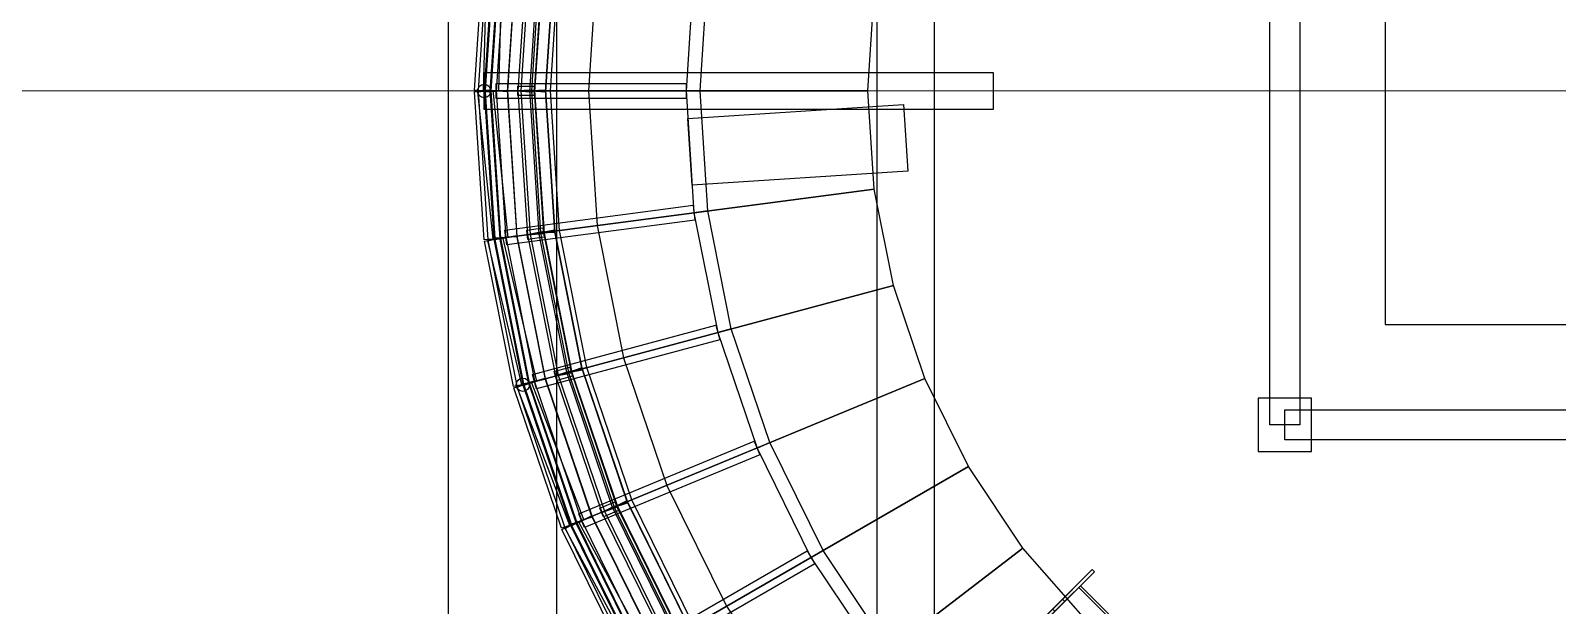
# Model space of a CAD drawing. Header units: millimetres. Extents: x -52000 to 48850, y -48850 to 51750.
# Drawn here: x -9519 to -366, y -3082 to 362 of the extents above; entities that cross this region are included whole.
import ezdxf

# ---------------------------------------------------------------- set-up
doc = ezdxf.new("R2010")
doc.units = ezdxf.units.MM
for name, color, linetype, lineweight in [('D-BMK-AXIS', 7, 'Continuous', 13), ('D-STR-CORE', 7, 'Continuous', 25), ('D-STR-DECK', 7, 'Continuous', 25), ('D-STR-STRC', 7, 'Continuous', 25)]:
    doc.layers.add(name, color=color, linetype=linetype, lineweight=lineweight)

msp = doc.modelspace()

# ---------------------------------------------------------------- linework, layer by layer
at = {"layer": 'D-BMK-AXIS'}
msp.add_line((-52000, 0), (43500, 0), dxfattribs=at)
at = {"layer": 'D-STR-CORE'}
for points in [[(-1910, 2000), (-1910, -2000), (-2090, -2000), (-2090, 2000)], [(-1910, 2000), (-1910, -2000), (-2090, -2000), (-2090, 2000)], [(-1910, 2000), (-1910, -2000), (-2090, -2000), (-2090, 2000)], [(-1910, 2000), (-1910, -2000), (-2090, -2000), (-2090, 2000)], [(-1910, 2000), (-1910, -2000), (-2090, -2000), (-2090, 2000)], [(-1910, 2000), (-1910, -2000), (-2090, -2000), (-2090, 2000)], [(-1910, 2000), (-1910, -2000), (-2090, -2000), (-2090, 2000)], [(-1910, 2000), (-1910, -2000), (-2090, -2000), (-2090, 2000)], [(-1910, 2000), (-1910, -2000), (-2090, -2000), (-2090, 2000)], [(-1910, 2000), (-1910, -2000), (-2090, -2000), (-2090, 2000)], [(-1910, 2000), (-1910, -2000), (-2090, -2000), (-2090, 2000)], [(-1400, -1400), (1400, -1400), (1400, 1400), (-1400, 1400)], [(-1400, -1400), (1400, -1400), (1400, 1400), (-1400, 1400)], [(-2160, -2160), (-1840, -2160), (-1840, -1840), (-2160, -1840)], [(-2000, -1910), (2000, -1910), (2000, -2090), (-2000, -2090)], [(-2000, -1910), (2000, -1910), (2000, -2090), (-2000, -2090)], [(-2000, -1910), (2000, -1910), (2000, -2090), (-2000, -2090)], [(-2000, -1910), (2000, -1910), (2000, -2090), (-2000, -2090)], [(-2000, -1910), (2000, -1910), (2000, -2090), (-2000, -2090)], [(-2000, -1910), (2000, -1910), (2000, -2090), (-2000, -2090)], [(-2000, -1910), (2000, -1910), (2000, -2090), (-2000, -2090)], [(-2000, -1910), (2000, -1910), (2000, -2090), (-2000, -2090)], [(-2000, -1910), (2000, -1910), (2000, -2090), (-2000, -2090)], [(-2000, -1910), (2000, -1910), (2000, -2090), (-2000, -2090)], [(-2000, -1910), (2000, -1910), (2000, -2090), (-2000, -2090)]]:
    msp.add_lwpolyline(points, close=True, dxfattribs=at)
at = {"layer": 'D-STR-DECK'}
for points in [[(-4103.5, 4273.5), (-4103.5, -4273.5), (-4443.5, -4273.5), (-4443.5, 4273.5)], [(-6669.5, 882.3), (-6727.6, -4.3), (-6857.4, 4.3), (-6799.3, 890.9)], [(-6706.9, 885.3), (-6765.1, -2.3), (-6834.9, 2.3), (-6776.8, 889.9)], [(-6706.9, 885.3), (-6765.1, -2.3), (-6834.9, 2.3), (-6776.8, 889.9)], [(-6689.4, 885.3), (-6715, -1.3), (-6805, 1.3), (-6779.4, 887.9)], [(-4461.5, 587.4), (-6741.8, 887.6), (-6800, 0), (-4500, 0)], [(-6605.1, 873.9), (-6662.6, -4.3), (-6792.4, 4.3), (-6734.8, 882.4)], [(-6702.2, 882.4), (-6760, 0), (-6658.6, 0), (-6601.6, 869.1)], [(-6541.1, 861.1), (-6597.5, 0), (-6498.5, 0), (-6442.9, 848.2)], [(-6541.1, 861.1), (-6597.5, 0), (-6498.5, 0), (-6442.9, 848.2)], [(-6541.1, 861.1), (-6597.5, 0), (-6526.6, -4.6), (-6470.2, 856.5)], [(-6524, 858.9), (-6580.3, 0), (-6495.4, -5.6), (-6439.2, 853.3)], [(-6461.5, 850.7), (-6517.2, 0), (-6432.4, -5.6), (-6376.7, 845.1)], [(-6444.4, 848.4), (-6500, 0), (-6402.5, 0), (-6347.7, 835.7)], [(-6444.4, 848.4), (-6500, 0), (-6430.1, -4.6), (-6374.5, 843.8)], [(-5542.2, 729.6), (-5590, 0), (-5506.1, 0), (-5459, 718.7)], [(-3749, -110), (-6800, -110), (-6800, 110), (-3749, 110)], [(-6727.6, 4.3), (-6669.5, -882.3), (-6799.3, -890.9), (-6857.4, -4.3)], [(-6747.7, 4.6), (-6657.4, -877.8), (-6746.9, -886.9), (-6837.3, -4.6)], [(-6765.1, 2.3), (-6706.9, -885.3), (-6776.8, -889.9), (-6834.9, -2.3)], [(-6765.1, 2.3), (-6706.9, -885.3), (-6776.8, -889.9), (-6834.9, -2.3)], [(-4500, 0), (-6800, 0), (-6741.8, -887.6), (-4461.5, -587.4)], [(-6662.6, 4.3), (-6605.1, -873.9), (-6734.8, -882.4), (-6792.4, -4.3)], [(-6760, 0), (-6702.2, -882.4), (-6601.6, -869.1), (-6658.6, 0)], [(-5590, -45), (-6727.5, -45), (-6727.5, 45), (-5590, 45)], [(-6500, -28), (-6597.5, -28), (-6597.5, 28), (-6500, 28)], [(-6597.5, 0), (-6541.1, -861.1), (-6470.2, -856.5), (-6526.6, 4.6)], [(-6597.5, 0), (-6541.1, -861.1), (-6442.9, -848.2), (-6498.5, 0)], [(-6597.5, 0), (-6541.1, -861.1), (-6442.9, -848.2), (-6498.5, 0)], [(-6580.3, 0), (-6524, -858.9), (-6439.2, -853.3), (-6495.4, 5.6)], [(-6517.2, 0), (-6461.5, -850.7), (-6376.7, -845.1), (-6432.4, 5.6)], [(-6500, 0), (-6444.4, -848.4), (-6374.5, -843.8), (-6430.1, 4.6)], [(-6500, 0), (-6444.4, -848.4), (-6347.7, -835.7), (-6402.5, 0)], [(-5590, 0), (-5542.2, -729.6), (-5459, -718.7), (-5506.1, 0)], [(-4260.4, -479.7), (-5553, -564.4), (-5579.2, -165.2), (-4286.5, -80.5)], [(-4461.5, -587.4), (-6741.8, -887.6), (-6568.3, -1760), (-4346.7, -1164.7)], [(-5536.3, -774.3), (-6664.1, -922.7), (-6675.8, -833.5), (-5548.1, -685)], [(-5542.2, -729.6), (-5399.5, -1446.8), (-5318.5, -1425.1), (-5459, -718.7)], [(-6440.7, -876.2), (-6537.4, -888.9), (-6544.7, -833.4), (-6448, -820.7)], [(-6670.6, -873.9), (-6497.3, -1745.3), (-6624.8, -1770.7), (-6798.1, -899.3)], [(-6690.6, -876.2), (-6485.9, -1739.2), (-6573.4, -1760), (-6778.2, -897)], [(-6707.5, -880.7), (-6534, -1753.1), (-6602.6, -1766.8), (-6776.2, -894.4)], [(-6707.5, -880.7), (-6534, -1753.1), (-6602.6, -1766.8), (-6776.2, -894.4)], [(-6606.2, -865.4), (-6434.5, -1728.5), (-6562, -1753.9), (-6733.7, -890.8)], [(-6702.2, -882.4), (-6529.7, -1749.6), (-6431.7, -1723.4), (-6601.6, -869.1)], [(-6541.1, -861.1), (-6372.7, -1707.6), (-6303, -1693.7), (-6471.4, -847.3)], [(-6541.1, -861.1), (-6372.7, -1707.6), (-6277.1, -1681.9), (-6442.9, -848.2)], [(-6541.1, -861.1), (-6372.7, -1707.6), (-6277.1, -1681.9), (-6442.9, -848.2)], [(-6524, -858.9), (-6356.1, -1703.1), (-6272.7, -1686.5), (-6440.6, -842.3)], [(-6461.5, -850.7), (-6295.2, -1686.8), (-6211.8, -1670.2), (-6378.1, -834.1)], [(-6444.4, -848.4), (-6278.5, -1682.3), (-6209.9, -1668.7), (-6375.7, -834.8)], [(-6444.4, -848.4), (-6278.5, -1682.3), (-6184.3, -1657.1), (-6347.7, -835.7)], [(-4346.7, -1164.7), (-6568.3, -1760), (-6282.4, -2602.2), (-4157.5, -1722.1)], [(-5387.9, -1490.3), (-6486.6, -1784.7), (-6509.9, -1697.7), (-5411.2, -1403.3)], [(-5399.5, -1446.8), (-5164.5, -2139.2), (-5087, -2107.1), (-5318.5, -1425.1)], [(-6499.5, -1737.1), (-6213.9, -2578.5), (-6337, -2620.3), (-6622.6, -1778.9)], [(-6436.7, -1720.3), (-6153.8, -2553.6), (-6277, -2595.4), (-6559.8, -1762.1)], [(-6529.7, -1749.6), (-6245.4, -2586.9), (-6151.7, -2548.1), (-6431.7, -1723.4)], [(-6271.3, -1709.4), (-6365.4, -1734.6), (-6379.9, -1680.5), (-6285.8, -1655.3)], [(-6372.7, -1707.6), (-6095.3, -2524.8), (-6003.9, -2486.9), (-6277.1, -1681.9)], [(-6372.7, -1707.6), (-6095.3, -2524.8), (-6003.9, -2486.9), (-6277.1, -1681.9)], [(-6372.7, -1707.6), (-6095.3, -2524.8), (-6028, -2501.9), (-6305.4, -1684.7)], [(-6356.1, -1703.1), (-6079.4, -2518.2), (-5998.9, -2490.8), (-6275.6, -1675.8)], [(-6295.2, -1686.8), (-6021.1, -2494), (-5940.6, -2466.7), (-6214.7, -1659.5)], [(-4157.5, -1722.1), (-6282.4, -2602.2), (-5889, -3400), (-3897.1, -2250)], [(-6278.5, -1682.3), (-6005.2, -2487.4), (-5915.1, -2450.1), (-6184.3, -1657.1)], [(-6278.5, -1682.3), (-6005.2, -2487.4), (-5938.9, -2464.9), (-6212.2, -1659.8)], [(-6519, -1742), (-6203.4, -2570.9), (-6287.5, -2603), (-6603.1, -1774)], [(-6535.2, -1748.7), (-6249.2, -2591), (-6315.5, -2613.5), (-6601.4, -1771.2)], [(-6535.2, -1748.7), (-6249.2, -2591), (-6315.5, -2613.5), (-6601.4, -1771.2)], [(-5147.3, -2180.8), (-6198.2, -2616.1), (-6232.6, -2532.9), (-5181.7, -2097.6)], [(-5164.5, -2139.2), (-4841.1, -2795), (-4768.5, -2753.1), (-5087, -2107.1)], [(-3897.1, -2250), (-5889, -3400), (-5394.8, -4139.6), (-3570.1, -2739.4)], [(-5994.5, -2513.3), (-6084.6, -2550.6), (-6106, -2498.9), (-6015.9, -2461.6)], [(-6021.1, -2494), (-5644.1, -3258.6), (-5567.9, -3221), (-5944.9, -2456.4)], [(-6005.2, -2487.4), (-5629.2, -3250), (-5544.7, -3201.2), (-5915.1, -2450.1)], [(-6005.2, -2487.4), (-5629.2, -3250), (-5566.4, -3219), (-5942.4, -2456.5)], [(-6157.1, -2545.8), (-5767.9, -3335), (-5884.5, -3392.5), (-6273.7, -2603.3)], [(-6245.4, -2586.9), (-5854.3, -3380), (-5766.5, -3329.3), (-6151.7, -2548.1)], [(-6095.3, -2524.8), (-5713.6, -3298.7), (-5627.9, -3249.3), (-6003.9, -2486.9)], [(-6095.3, -2524.8), (-5713.6, -3298.7), (-5627.9, -3249.3), (-6003.9, -2486.9)], [(-6095.3, -2524.8), (-5713.6, -3298.7), (-5649.9, -3267.3), (-6031.6, -2493.3)], [(-6079.4, -2518.2), (-5698.7, -3290.1), (-5622.4, -3252.5), (-6003.1, -2480.6)], [(-6217.2, -2570.6), (-5824.2, -3367.5), (-5940.8, -3425), (-6333.7, -2628.1)], [(-6235.8, -2578), (-5814.7, -3358.6), (-5893.9, -3401.4), (-6315.1, -2620.7)], [(-6251, -2586.8), (-5857.6, -3384.5), (-5920.4, -3415.5), (-6313.8, -2617.7)], [(-6251, -2586.8), (-5857.6, -3384.5), (-5920.4, -3415.5), (-6313.8, -2617.7)], [(-3570.1, -2739.4), (-5394.8, -4139.6), (-4808.3, -4808.3), (-3182, -3182)], [(-4818.6, -2834), (-5803.7, -3402.7), (-5848.7, -3324.8), (-4863.6, -2756)], [(-4841.1, -2795), (-4434.8, -3403), (-4368.3, -3351.9), (-4768.5, -2753.1)]]:
    msp.add_lwpolyline(points, close=True, dxfattribs=at)
for points in [[(-6702.2, 882.4), (-6760, 0), (-6702.2, -882.4), (-6529.7, -1749.6), (-6245.4, -2586.9), (-5854.3, -3380), (-5363.1, -4115.2), (-4780, -4780), (-4115.2, -5363.1), (-3380, -5854.3), (-2586.9, -6245.4), (-1749.6, -6529.7), (-882.4, -6702.2), (0, -6760)], [(-6122.2, 806), (-6175, 0), (-6122.2, -806), (-5964.6, -1598.2), (-5705, -2363.1), (-5347.7, -3087.5), (-4899, -3759.1), (-4366.4, -4366.4), (-3759.1, -4899), (-3087.5, -5347.7), (-2363.1, -5705), (-1598.2, -5964.6), (-806, -6122.2), (0, -6175)]]:
    msp.add_lwpolyline(points, dxfattribs=at)
for centre in [(-6800, 0), (-6568.3, -1760)]:
    msp.add_circle(centre, 40, dxfattribs=at)
at = {"layer": 'D-STR-STRC'}
for points in [[(-7015.3, -6365.3), (-6365.3, -6365.3), (-6365.3, 6365.3), (-7015.3, 6365.3)], [(-3391.2, -3103.9), (-3569.2, -3281.8), (-3332.7, -3045.3), (-3154.7, -2867.3)], [(-3462.5, -3200.6), (-3378.5, -3116.6), (-3142, -2880.1), (-3226, -2964.1)], [(-3378.5, -3116.6), (-3391.2, -3103.9), (-3154.7, -2867.3), (-3142, -2880.1)], [(-3154.7, -2867.3), (-3332.7, -3045.3), (-3319.9, -3058), (-3235.9, -2974), (-2974, -3235.9), (-3058, -3319.9), (-3045.3, -3332.7), (-2867.3, -3154.7), (-2880.1, -3142), (-2964.1, -3226), (-3226, -2964.1), (-3142, -2880.1)], [(-3556.4, -3294.5), (-3472.4, -3210.5), (-3235.9, -2974), (-3319.9, -3058)], [(-3472.4, -3210.5), (-3210.5, -3472.4), (-2974, -3235.9), (-3235.9, -2974)], [(-3200.6, -3462.5), (-3462.5, -3200.6), (-3226, -2964.1), (-2964.1, -3226)], [(-3569.2, -3281.8), (-3556.4, -3294.5), (-3319.9, -3058), (-3332.7, -3045.3)]]:
    msp.add_lwpolyline(points, close=True, dxfattribs=at)

doc.saveas('drawing.dxf')
